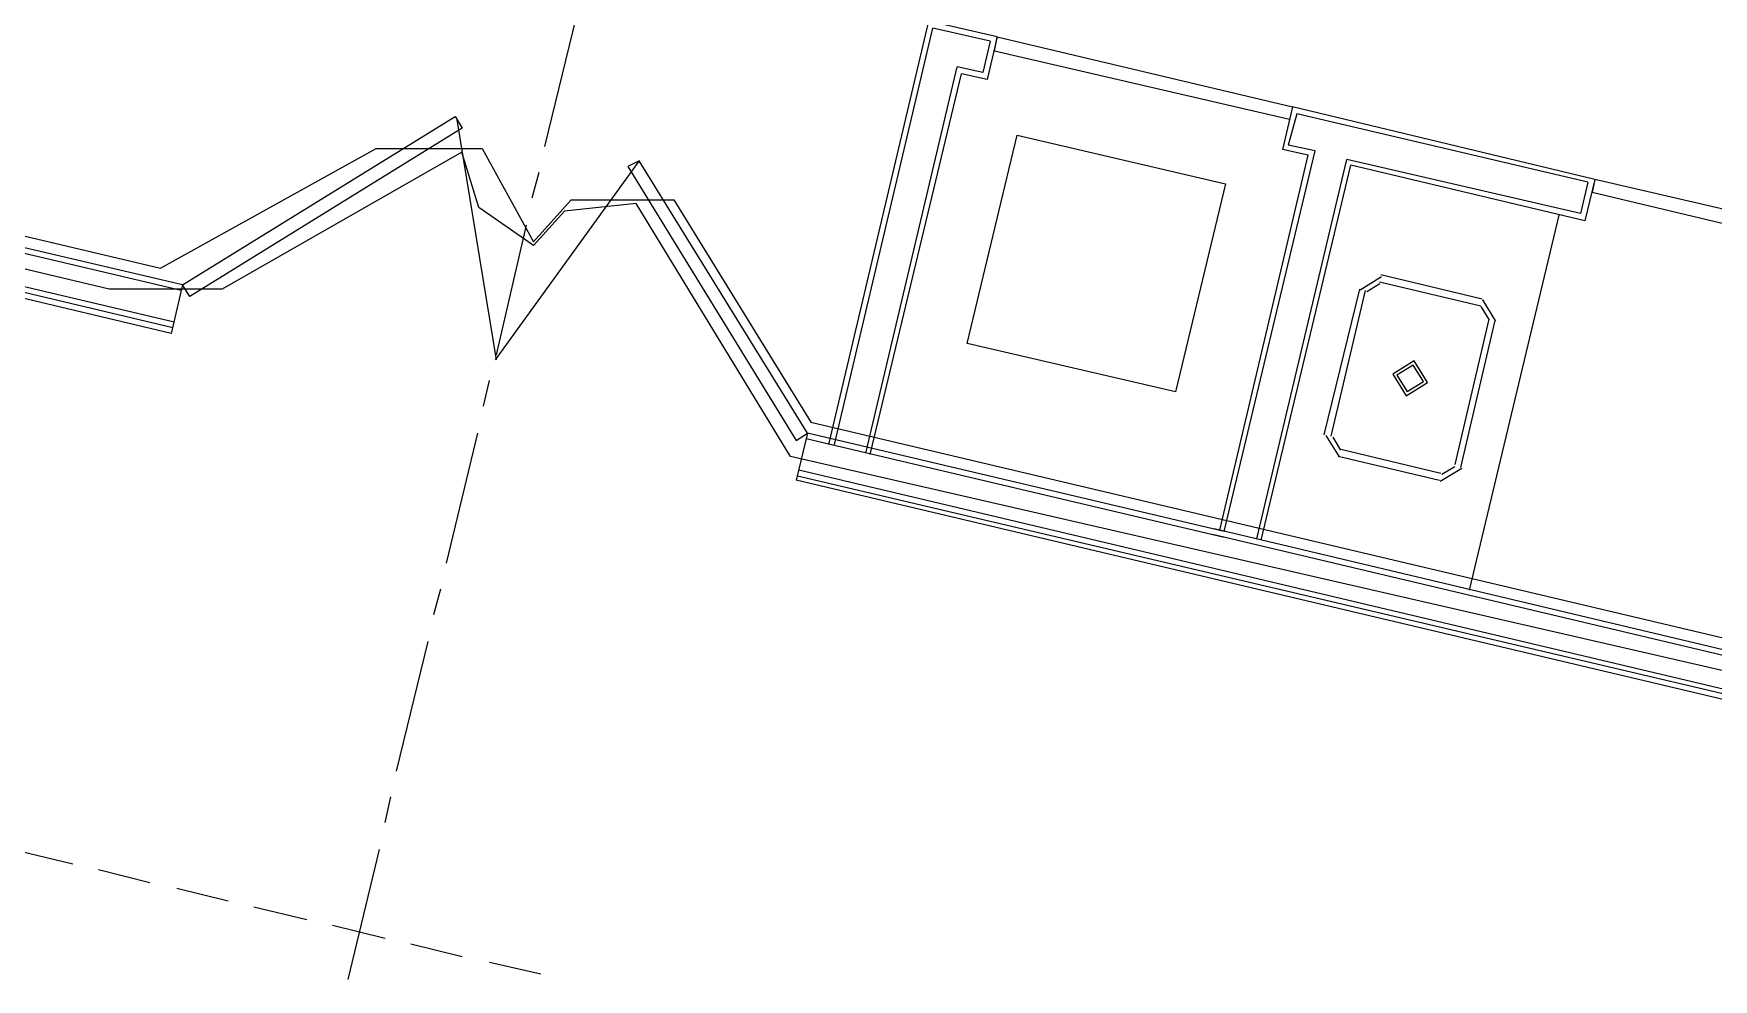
# Model space of a CAD drawing. Header units: feet. Extents: x -84 to 198, y -22 to 181.
# Drawn here: x 66.53 to 82.23, y 62.95 to 71.79 of the extents above; entities that cross this region are included whole.
import ezdxf

# ---------------------------------------------------------------- set-up
doc = ezdxf.new("R2010")
doc.units = ezdxf.units.FT
for name, color, linetype in [('A-AREA-COMUN', 252, 'CONTINUOUS'), ('A-AREA-UNIDAD', 30, 'CONTINUOUS'), ('A-LINEA', 7, 'CONTINUOUS')]:
    doc.layers.add(name, color=color, linetype=linetype)

msp = doc.modelspace()

# ---------------------------------------------------------------- linework, layer by layer
at = {"layer": 'A-AREA-COMUN'}
msp.add_lwpolyline([(85.44, 65.12), (73.6, 67.84), (72.16, 70.2044), (71.488, 70.1333), (71.2, 69.8133), (70.688, 70.1689), (70.528, 70.6844), (68.288, 69.4044), (67.232, 69.4044), (62, 70.6489), (61.888, 71.9644), (61.76, 71.84), (60.672, 72.0889), (60.32, 72.32), (61.2, 75.9644), (60.24, 75.9644), (43.52, 79.9289), (42.848, 77.12), (41.84, 77.12), (33.888, 79.04)], dxfattribs=at)
at = {"layer": 'A-AREA-UNIDAD'}
msp.add_lwpolyline([(100.832, 79.3244), (78.208, 84.6933), (76.992, 84.6933), (74.4, 85.2089), (66.112, 87.2889), (64.24, 78.9689), (63.872, 78.88), (63.2, 75.9644), (63.2, 75.2889), (63.008, 75.1289), (62.048, 70.9689), (64.992, 70.24), (65.632, 70.24), (65.68, 70.08), (67.712, 69.6), (69.728, 70.72), (70.72, 70.72), (71.2, 69.8489), (71.552, 70.24), (72.512, 70.24), (73.792, 68.16), (85.6, 65.3689)], dxfattribs=at)
at = {"layer": 'A-LINEA'}
for p, q in [((71.3067, 70.7378), (71.6, 71.9511)), ((73.96, 67.9511), (74.8933, 71.9111)), ((75.5333, 71.7644), (74.8933, 71.9111)), ((74.0133, 67.9511), (74.9333, 71.8444)), ((75.4667, 71.7244), (74.9333, 71.8444)), ((75.5333, 71.7644), (75.44, 71.3644)), ((75.4667, 71.7244), (75.4, 71.4311)), ((74.3067, 67.8711), (75.16, 71.4844)), ((75.4, 71.4311), (75.16, 71.4844)), ((74.3467, 67.8578), (75.2, 71.4178)), ((75.44, 71.3644), (75.2, 71.4178)), ((70.8526, 68.7456), (70.4829, 71.0081)), ((78.2933, 71.1111), (78.2, 70.7111)), ((78.3333, 71.0444), (78.2533, 70.7511)), ((81.12, 70.4311), (78.2933, 71.1111)), ((81.0533, 70.4044), (78.3333, 71.0444)), ((67.9067, 69.3911), (61.8267, 70.8311)), ((67.92, 69.4444), (61.84, 70.8711)), ((75.72, 70.8444), (77.6667, 70.3911)), ((77.6133, 67.1511), (78.44, 70.6578)), ((77.6533, 67.1378), (78.5067, 70.6978)), ((78.44, 70.6578), (78.2, 70.7111)), ((78.5067, 70.6978), (78.2533, 70.7511)), ((67.84, 69.0978), (61.76, 70.5244)), ((72.185, 70.6003), (70.8408, 68.7433)), ((71.1867, 70.2578), (71.2533, 70.4978)), ((77.96, 67.0711), (78.8, 70.6178)), ((78, 67.0578), (78.84, 70.5644)), ((80.9867, 70.1111), (78.8, 70.6178)), ((81.0267, 70.0444), (78.84, 70.5644)), ((67.8133, 68.9911), (61.7333, 70.4311)), ((67.8267, 69.0444), (61.7467, 70.4844)), ((81.0533, 70.4044), (80.9867, 70.1111)), ((81.12, 70.4311), (81.0267, 70.0444)), ((79.9467, 66.5911), (80.7867, 70.0978)), ((70.8533, 68.7911), (71.1333, 70.0044)), ((67.92, 69.4444), (67.8133, 68.9911)), ((78.92, 69.4044), (78.5867, 68.0444)), ((79.125, 69.52), (78.9245, 69.3961)), ((79.1097, 69.4551), (78.9894, 69.3808)), ((80.0533, 69.2444), (79.1067, 69.4711)), ((80.0667, 69.3111), (79.12, 69.5378)), ((78.9733, 69.3911), (78.6533, 68.0311)), ((80.1306, 69.1214), (80.0564, 69.2418)), ((80.1955, 69.1061), (80.0717, 69.3066)), ((79.8133, 67.7644), (80.1333, 69.1244)), ((79.8667, 67.7378), (80.1867, 69.1111)), ((70.7333, 68.3111), (70.7867, 68.5511)), ((70.3867, 66.8444), (70.68, 68.0578)), ((73.76, 68.0578), (73.6533, 67.6178)), ((77.6533, 67.0844), (73.7467, 68.0044)), ((77.6533, 67.1378), (73.76, 68.0578)), ((78.6045, 68.0361), (78.7283, 67.8356)), ((78.6694, 68.0208), (78.7436, 67.9005)), ((78.72, 67.8444), (79.6667, 67.6178)), ((78.7333, 67.9111), (79.68, 67.6844)), ((85.2667, 64.9644), (73.68, 67.7111)), ((79.675, 67.6089), (79.8755, 67.7327)), ((79.6903, 67.6738), (79.8106, 67.7481)), ((85.1467, 64.8978), (73.6533, 67.6178)), ((85.2133, 64.9378), (73.6667, 67.6578)), ((85.64, 65.1911), (77.5467, 67.1111)), ((85.6933, 65.2311), (77.56, 67.1644)), ((70.2667, 66.3644), (70.3333, 66.6044)), ((69.92, 64.8978), (70.2133, 66.1111)), ((69.8133, 64.4178), (69.8667, 64.6578)), ((66.4, 64.1511), (66.8933, 64.0311)), ((69.4667, 62.9511), (69.76, 64.1644)), ((67.1333, 63.9778), (67.6133, 63.8578)), ((67.8667, 63.8044), (68.3467, 63.6844)), ((68.5867, 63.6311), (69.08, 63.5111)), ((69.32, 63.4578), (69.8133, 63.3378)), ((70.0533, 63.2844), (70.5333, 63.1644)), ((70.7867, 63.1111), (71.2667, 63.0044))]:
    msp.add_line(p, q, dxfattribs=at)
for points in [[(75.5333, 71.7644), (78.2933, 71.1111), (78.2667, 70.9911), (75.5067, 71.6311), (75.5333, 71.7644)], [(67.92, 69.4444), (70.4667, 71.0178), (70.5333, 70.9111), (67.9867, 69.3378), (67.92, 69.4444)], [(77.6667, 70.3911), (77.2, 68.4444), (75.2533, 68.8978), (75.72, 70.8444)], [(73.76, 68.0578), (72.1867, 70.6044), (72.08, 70.5511), (73.6533, 67.9911), (73.76, 68.0578)], [(83.88, 69.7911), (81.12, 70.4311), (81.0933, 70.3111), (83.84, 69.6578), (83.88, 69.7911)], [(79.4317, 68.7333), (79.2311, 68.6095), (79.355, 68.4089), (79.5555, 68.5327), (79.4317, 68.7333)], [(79.4225, 68.6944), (79.2701, 68.6003), (79.3642, 68.4478), (79.5166, 68.5419), (79.4225, 68.6944)]]:
    msp.add_lwpolyline(points, dxfattribs=at)

doc.saveas('drawing.dxf')
